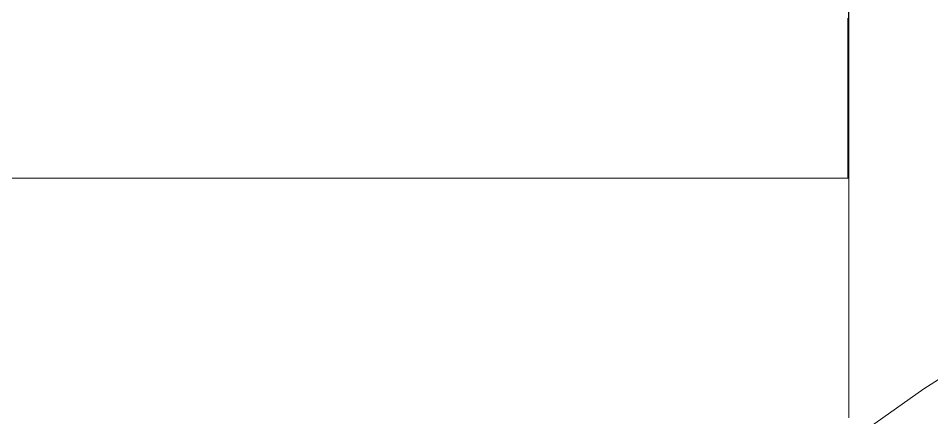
# Model space of a CAD drawing. Header units: metres. Extents: x 0.016 to 0.481, y 0.015 to 0.69.
# Drawn here: x 0.14984 to 0.17271, y 0.21978 to 0.22978 of the extents above; entities that cross this region are included whole.
import ezdxf
from ezdxf.xclip import XClip

# ---------------------------------------------------------------- set-up
doc = ezdxf.new("R2010")
doc.units = ezdxf.units.M
doc.header["$MEASUREMENT"] = 0
doc.header["$XCLIPFRAME"] = 0
doc.linetypes.add('Wipeout_Contour', pattern=[1, 0, -1])
doc.layers.add('Dibujo & Figuras', color=7, linetype='Continuous')
doc.layers.add('Nuevo_Estructura - Carga', color=7, linetype='Continuous')
for name, color, linetype, lineweight, true_color in [('Nuevo_Estructura - Carga_Pluma_Nº__87', 7, 'Continuous', 20, 0x6a6a6a), ('Nuevo_Estructura - Carga_Pluma_Nº__88', 7, 'Continuous', 20, 0xfd4435), ('Nuevo_Estructura - Carga_Pluma_Nº__89', 7, 'Continuous', 20, 0x71cebe), ('Nuevo_Notas - Etiquetas_Pluma_Nº__85', 7, 'Continuous', 20, 0x80c2ff)]:
    doc.layers.add(name, color=color, linetype=linetype, lineweight=lineweight, true_color=true_color)

# ---------------------------------------------------------------- blocks, each defined once
blk = doc.blocks.new('Dibujo_1_1', base_point=(0.142926, 0.226781))
at = {"color": 254, "linetype": 'Wipeout_Contour', "lineweight": 0, "ltscale": 2.928662}
blk.add_wipeout([(0.10884, 0.225781), (0.10884, 0.219781), (0.170634, 0.219781), (0.170634, 0.225781)], dxfattribs=at).dxf.layer = 'Nuevo_Estructura - Carga'
at = {"color": 254, "linetype": 'Wipeout_Contour', "lineweight": 0, "ltscale": 7.620239}
blk.add_wipeout([(0.08484, 0.285781), (0.08484, 0.277835), (0.099983, 0.277835), (0.099983, 0.225781), (0.10884, 0.225781), (0.10884, 0.229781), (0.10944, 0.229781), (0.10944, 0.249381), (0.109441, 0.278733), (0.163906, 0.278733), (0.163906, 0.249781), (0.164607, 0.249781), (0.164607, 0.285781)], dxfattribs=at).dxf.layer = 'Nuevo_Estructura - Carga'
at = {"color": 254, "linetype": 'Wipeout_Contour', "lineweight": 0, "ltscale": 3.641222}
blk.add_wipeout([(0.170607, 0.285781), (0.170607, 0.229781), (0.170608, 0.225781), (0.170627, 0.225781), (0.170627, 0.285781)], dxfattribs=at).dxf.layer = 'Nuevo_Estructura - Carga'
at = {"color": 254, "linetype": 'Wipeout_Contour', "lineweight": 0, "ltscale": 2.932147}
blk.add_wipeout([(0.11084, 0.229781), (0.11084, 0.225781), (0.170608, 0.225781), (0.170608, 0.229781)], dxfattribs=at).dxf.layer = 'Nuevo_Estructura - Carga'
at = {"layer": 'Nuevo_Estructura - Carga_Pluma_Nº__87', "color": 251, "linetype": 'Continuous', "lineweight": 20, "ltscale": 1000, "true_color": 0x6a6a6a}
for p, q in [((0.170627, 0.225781), (0.170627, 0.285781)), ((0.170634, 0.285781), (0.170634, 0.225781)), ((0.170608, 0.225781), (0.170608, 0.229781)), ((0.170608, 0.225781), (0.11084, 0.225781))]:
    blk.add_line(p, q, dxfattribs=at)
at = {"layer": 'Nuevo_Estructura - Carga_Pluma_Nº__88', "color": 20, "linetype": 'Continuous', "lineweight": 20, "ltscale": 1000, "true_color": 0xfd4435}
blk.add_line((0.170628, 0.225781), (0.170628, 0.285781), dxfattribs=at)
at = {"layer": 'Nuevo_Estructura - Carga_Pluma_Nº__89', "color": 123, "linetype": 'Continuous', "lineweight": 20, "ltscale": 1000, "true_color": 0x71cebe}
for p in [(0.170608, 0.225781), (0.170634, 0.219781)]:
    blk.add_line(p, (0.170634, 0.225781), dxfattribs=at)
at = {"layer": 'Nuevo_Notas - Etiquetas_Pluma_Nº__85', "color": 151, "linetype": 'Continuous', "lineweight": 20, "ltscale": 1000, "true_color": 0x80c2ff, "flags": 128}
blk.add_lwpolyline([(0.160686, 0.210719), (0.165605, 0.215191), (0.167959, 0.217142), (0.170258, 0.21891), (0.172515, 0.220501), (0.174741, 0.221923), (0.17695, 0.22318), (0.179152, 0.224279), (0.181361, 0.225226), (0.183589, 0.226027), (0.185846, 0.226688), (0.188147, 0.227216), (0.190502, 0.227615), (0.192925, 0.227893), (0.195426, 0.228055), (0.198019, 0.228108)], dxfattribs=at)

msp = doc.modelspace()

# ---------------------------------------------------------------- block references
at = {"layer": 'Dibujo & Figuras', "color": 151, "linetype": 'Continuous', "lineweight": 20, "ltscale": 1000, "true_color": 0x80c2ff}
ref = msp.add_blockref('Dibujo_1_1', (0.142926, 0.226781), dxfattribs=at)
XClip(ref).set_block_clipping_path([(0.0588401842, 0.1517808679), (0.2270111544, 0.3017808684)])

doc.saveas('drawing.dxf')
